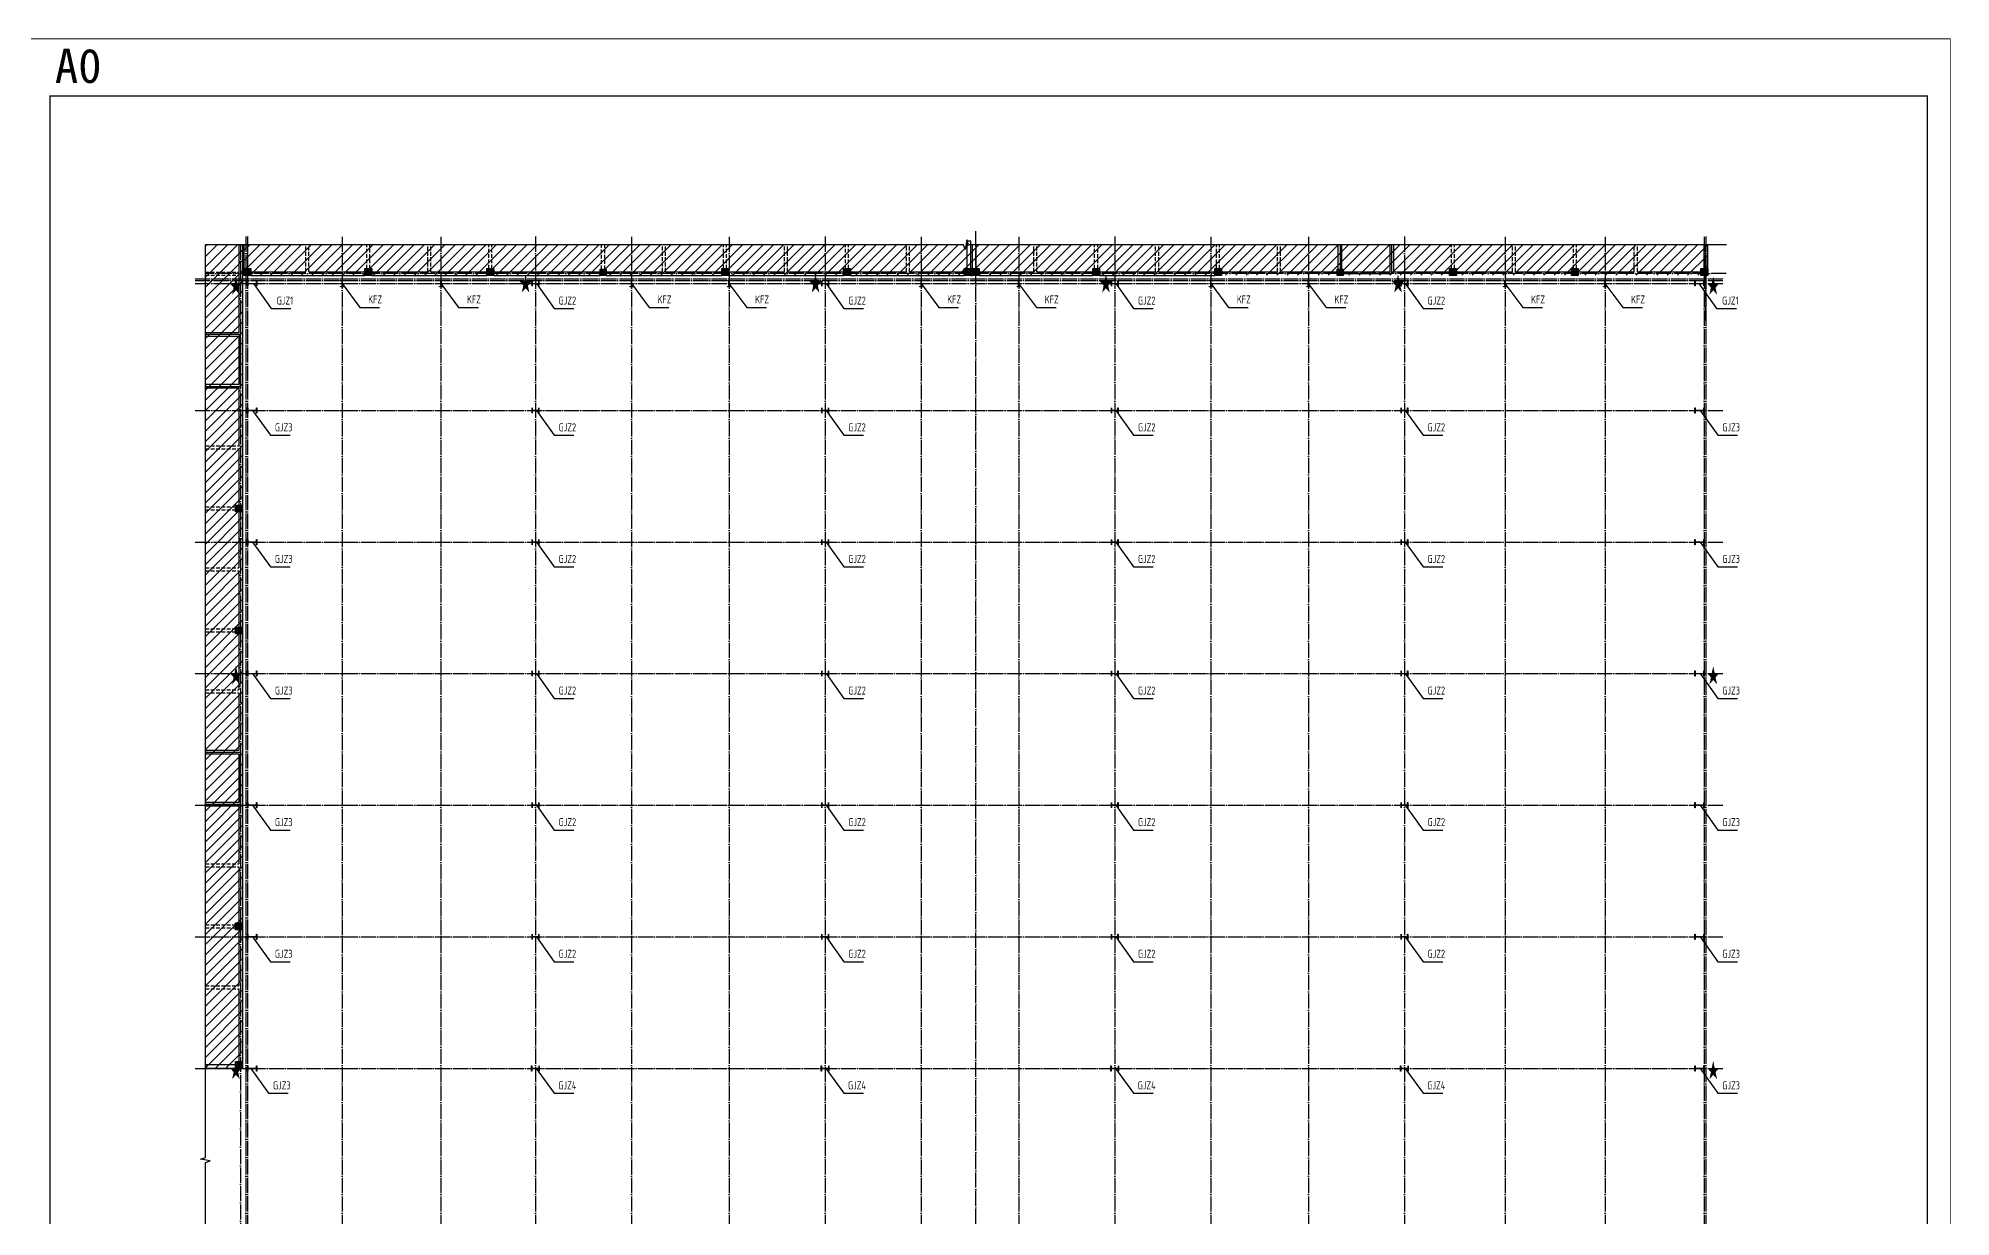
# Model space of a CAD drawing. Extents: x 447413 to 2975780, y -1432727 to 1301644.
# Drawn here: x 2617927 to 2743378, y 153056 to 230330 of the extents above; entities that cross this region are included whole.
import ezdxf
from ezdxf.enums import TextEntityAlignment as Align

# ---------------------------------------------------------------- set-up
doc = ezdxf.new("R2010")
doc.units = 0
doc.header["$LTSCALE"] = 1000
doc.header["$MEASUREMENT"] = 0
doc.linetypes.add('DASH', pattern=[0.35, 0.25, -0.1])
doc.linetypes.add('DOTE', pattern=[2.42, 2, -0.2, 0.02, -0.2])
for name, color, linetype in [('3T_WOOD', 21, 'Continuous'), ('COLUMN', 9, 'Continuous'), ('DIM_SYMB', 3, 'Continuous'), ('DOTE', 1, 'Continuous'), ('PUB_HATCH', 8, 'Continuous'), ('X公厕', 21, 'Continuous'), ('图框', 253, 'Continuous'), ('文字', 3, 'Continuous'), ('柱子', 3, 'Continuous'), ('沉降点', 1, 'Continuous')]:
    doc.layers.add(name, color=color, linetype=linetype)
doc.layers.add('WALL', color=140, linetype='Continuous', lineweight=25)
doc.styles.add('标注', font='tssdeng.shx', dxfattribs={"width": 0.8, "bigfont": 'tssdchn.shx'})
doc.styles.add('样式 1', font='Tssdeng.shx', dxfattribs={"width": 0.7, "bigfont": 'hztxt.shx'})
doc.styles.add('黑体', font='simhei.ttf')

# ---------------------------------------------------------------- blocks, each defined once
blk = doc.blocks.new('A$C6B0021A6')
at = {"layer": '图框', "color": 2, "const_width": 40, "elevation": -84000}
blk.add_lwpolyline([(20, 84120), (118920, 84120), (118920, 20), (20, 20)], close=True, dxfattribs=at)
at = {"layer": '图框', "color": 153, "const_width": 58, "elevation": -84000}
blk.add_lwpolyline([(111420, 1020), (2520, 1020), (2520, 83120), (111420, 83120)], close=True, dxfattribs=at)
at = {"layer": '图框', "color": 2, "style": '黑体'}
blk.add_text('A0', height=1500, rotation=90, dxfattribs=at).set_placement((1953, 1232))
blk = doc.blocks.new('_FZH')
blk.add_lwpolyline([(-0.5, -0.5), (0.5, -0.5), (0.5, 0.5), (-0.5, 0.5)], close=True)
at = {"layer": 'PUB_HATCH'}
blk.add_solid([(-0.5, -0.5), (0.5, -0.5), (-0.5, 0.5), (0.5, 0.5)], dxfattribs=at)

msp = doc.modelspace()

# ---------------------------------------------------------------- hatches: boundary and pattern name
at = {"layer": 'PUB_HATCH'}
h = msp.add_hatch(dxfattribs=at)
h.set_pattern_fill('ANSI31', color=256, scale=300, style=0)
h.set_pattern_definition([(45, (2698983.55, 165553.3), (-336.7596, 336.7596), [])])
h.paths.add_polyline_path([(2631322.4, 216787.8), (2628892.5, 216787.8), (2628892.5, 162780), (2631322.4, 162780)])
h = msp.add_hatch(dxfattribs=at)
h.set_pattern_fill('ANSI31', color=256, scale=300, style=0)
h.set_pattern_definition([(45, (2395352.1, 165553.3), (-336.7596, 336.7596), [])])
h.paths.add_polyline_path([(2631422.4, 216758), (2727442.1, 216758), (2727442.1, 214789.6), (2631422.4, 214789.6)])

# ---------------------------------------------------------------- linework, layer by layer
at = {"layer": '3T_WOOD', "linetype": 'DASH'}
for p, q in [((2635482.1, 215019.6, 252000), (2635482.1, 216787.8, 252000)), ((2635682.1, 216787.8, 252000), (2635482.1, 216787.8, 252000)), ((2635682.1, 215019.6, 252000), (2635682.1, 216787.8, 252000)), ((2639482.1, 215229.6, 252000), (2639482.1, 216787.8, 252000)), ((2639682.1, 216787.8, 252000), (2639482.1, 216787.8, 252000)), ((2639682.1, 215229.6, 252000), (2639682.1, 216787.8, 252000)), ((2643482.1, 215019.6, 252000), (2643482.1, 216787.8, 252000)), ((2643682.1, 216787.8, 252000), (2643482.1, 216787.8, 252000)), ((2643682.1, 215019.6, 252000), (2643682.1, 216787.8, 252000)), ((2647482.1, 215229.6, 252000), (2647482.1, 216787.8, 252000)), ((2647682.1, 216787.8, 252000), (2647482.1, 216787.8, 252000)), ((2647682.1, 215229.6, 252000), (2647682.1, 216787.8, 252000)), ((2654882.1, 215179.6, 252000), (2654882.1, 216787.8, 252000)), ((2655082.1, 216787.8, 252000), (2654882.1, 216787.8, 252000)), ((2655082.1, 215179.6, 252000), (2655082.1, 216787.8, 252000)), ((2658882.1, 215019.6, 252000), (2658882.1, 216787.8, 252000)), ((2659082.1, 216787.8, 252000), (2658882.1, 216787.8, 252000)), ((2659082.1, 215019.6, 252000), (2659082.1, 216787.8, 252000)), ((2662882.1, 215229.6, 252000), (2662882.1, 216787.8, 252000)), ((2663082.1, 216787.8, 252000), (2662882.1, 216787.8, 252000)), ((2663082.1, 215229.6, 252000), (2663082.1, 216787.8, 252000)), ((2666882.1, 215019.6, 252000), (2666882.1, 216787.8, 252000)), ((2667082.1, 216787.8, 252000), (2666882.1, 216787.8, 252000)), ((2667082.1, 215019.6, 252000), (2667082.1, 216787.8, 252000)), ((2670882.1, 215229.6, 252000), (2670882.1, 216787.8, 252000)), ((2671082.1, 216787.8, 252000), (2670882.1, 216787.8, 252000)), ((2671082.1, 215229.6, 252000), (2671082.1, 216787.8, 252000)), ((2674882.1, 215019.6, 252000), (2674882.1, 216787.8, 252000)), ((2675082.1, 216787.8, 252000), (2674882.1, 216787.8, 252000)), ((2675082.1, 215019.6, 252000), (2675082.1, 216787.8, 252000)), ((2683222.1, 215019.6, 252000), (2683222.1, 216787.8, 252000)), ((2683422.1, 216787.8, 252000), (2683222.1, 216787.8, 252000)), ((2683422.1, 215019.6, 252000), (2683422.1, 216787.8, 252000)), ((2687222.1, 215229.6, 252000), (2687222.1, 216787.8, 252000)), ((2687422.1, 216787.8, 252000), (2687222.1, 216787.8, 252000)), ((2687422.1, 215229.6, 252000), (2687422.1, 216787.8, 252000)), ((2691222.1, 215019.6, 252000), (2691222.1, 216787.8, 252000)), ((2691422.1, 216787.8, 252000), (2691222.1, 216787.8, 252000)), ((2691422.1, 215019.6, 252000), (2691422.1, 216787.8, 252000)), ((2695222.1, 215229.6, 252000), (2695222.1, 216787.8, 252000)), ((2695422.1, 216787.8, 252000), (2695222.1, 216787.8, 252000)), ((2695422.1, 215229.6, 252000), (2695422.1, 216787.8, 252000)), ((2699222.1, 215019.6, 252000), (2699222.1, 216787.8, 252000)), ((2699422.1, 216787.8, 252000), (2699222.1, 216787.8, 252000)), ((2699422.1, 215019.6, 252000), (2699422.1, 216787.8, 252000)), ((2710622.1, 215229.6, 252000), (2710622.1, 216787.8, 252000)), ((2710822.1, 216787.8, 252000), (2710622.1, 216787.8, 252000)), ((2710822.1, 215229.6, 252000), (2710822.1, 216787.8, 252000)), ((2714622.1, 215019.6, 252000), (2714622.1, 216787.8, 252000)), ((2714822.1, 216787.8, 252000), (2714622.1, 216787.8, 252000)), ((2714822.1, 215019.6, 252000), (2714822.1, 216787.8, 252000)), ((2718622.1, 215229.6, 252000), (2718622.1, 216787.8, 252000)), ((2718822.1, 216787.8, 252000), (2718622.1, 216787.8, 252000)), ((2718822.1, 215229.6, 252000), (2718822.1, 216787.8, 252000)), ((2722622.1, 215019.6, 252000), (2722622.1, 216787.8, 252000)), ((2722822.1, 216787.8, 252000), (2722622.1, 216787.8, 252000)), ((2722822.1, 215019.6, 252000), (2722822.1, 216787.8, 252000)), ((2628892.5, 214999.5, 252000), (2631082.4, 214999.6, 252000)), ((2628892.5, 214799.5, 252000), (2628892.5, 214999.5, 252000)), ((2628892.5, 214799.5, 252000), (2631082.4, 214799.6, 252000)), ((2628892.5, 203599.5, 252000), (2631082.4, 203599.6, 252000)), ((2628892.5, 203399.5, 252000), (2628892.5, 203599.5, 252000)), ((2628892.5, 203399.5, 252000), (2631082.4, 203399.6, 252000)), ((2628892.5, 199599.5, 252000), (2630872.4, 199599.5, 252000)), ((2628892.5, 199399.5, 252000), (2628892.5, 199599.5, 252000)), ((2628892.5, 199399.5, 252000), (2630872.4, 199399.5, 252000)), ((2628892.5, 195599.5, 252000), (2631082.4, 195599.6, 252000)), ((2628892.5, 195399.5, 252000), (2628892.5, 195599.5, 252000)), ((2628892.5, 195399.5, 252000), (2631082.4, 195399.6, 252000)), ((2628892.5, 191599.5, 252000), (2630872.4, 191599.5, 252000)), ((2628892.5, 191399.5, 252000), (2628892.5, 191599.5, 252000)), ((2628892.5, 191399.5, 252000), (2630872.4, 191399.5, 252000)), ((2628892.5, 187599.5, 252000), (2631082.4, 187599.6, 252000)), ((2628892.5, 187399.5, 252000), (2628892.5, 187599.5, 252000)), ((2628892.5, 187399.5, 252000), (2631082.4, 187399.6, 252000)), ((2628892.5, 176199.5, 252000), (2631082.4, 176199.6, 252000)), ((2628892.5, 175999.5, 252000), (2628892.5, 176199.5, 252000)), ((2628892.5, 175999.5, 252000), (2631082.4, 175999.6, 252000)), ((2628892.5, 172199.5, 252000), (2630872.4, 172199.5, 252000)), ((2628892.5, 171999.5, 252000), (2628892.5, 172199.5, 252000)), ((2628892.5, 171999.5, 252000), (2630872.4, 171999.5, 252000)), ((2628892.5, 168199.5, 252000), (2631082.4, 168199.6, 252000)), ((2628892.5, 167999.5, 252000), (2628892.5, 168199.5, 252000)), ((2628892.5, 167999.5, 252000), (2631082.4, 167999.6, 252000))]:
    msp.add_line(p, q, dxfattribs=at)
at = {"layer": 'DIM_SYMB', "elevation": 252000}
for points in [[(2728668.3, 216787.8), (2678949.1, 216787.8), (2678834.5, 217102.8), (2678723.4, 216472.8), (2678611.6, 216787.8), (2628892.5, 216787.8)], [(2628892.5, 96775.5), (2628892.5, 156612.9), (2629207.5, 156727.5), (2628577.5, 156838.6), (2628892.5, 156950.4), (2628892.5, 216787.8)]]:
    msp.add_lwpolyline(points, dxfattribs=at)
at = {"layer": 'DOTE', "color": 8, "linetype": 'DOTE', "ltscale": 0.5}
for p, q in [((2631542.4, 217321.2, 252000), (2631542.4, 96333.9, 252000)), ((2650542.4, 217321.2, 252000), (2650542.4, 96333.9, 252000)), ((2669542.4, 217321.2, 252000), (2669542.4, 96333.9, 252000)), ((2688542.4, 217321.2, 252000), (2688542.4, 96333.9, 252000)), ((2707542.4, 217321.2, 252000), (2707542.4, 96333.9, 252000)), ((2727322.1, 217321.2, 252000), (2727322.1, 96333.9, 252000)), ((2727322.1, 214909.5, 252000), (2727322.1, 216758, 252000)), ((2628213.2, 214559.6, 252000), (2728631.9, 214559.6, 252000)), ((2628213.2, 214239.6, 252000), (2728631.9, 214239.6, 252000)), ((2628213.2, 205929.6, 252000), (2728631.9, 205929.6, 252000)), ((2628213.2, 197299.6, 252000), (2728631.9, 197299.6, 252000)), ((2628213.2, 188669.6, 252000), (2728631.9, 188669.6, 252000)), ((2628213.2, 180039.6, 252000), (2728631.9, 180039.6, 252000)), ((2628213.2, 171409.6, 252000), (2728631.9, 171409.6, 252000))]:
    msp.add_line(p, q, dxfattribs=at)
at = {"layer": 'DOTE', "linetype": 'DOTE', "ltscale": 0.5}
for p, q in [((2631662.4, 217321.2, 252000), (2631662.4, 96333.9, 252000)), ((2679422.3, 95672.9, 252000), (2679422.3, 217711.6, 252000)), ((2628213.2, 214439.6, 252000), (2728631.9, 214439.6, 252000)), ((2628213.2, 162780, 252000), (2728631.9, 162780, 252000))]:
    msp.add_line(p, q, dxfattribs=at)
at = {"layer": 'DOTE', "color": 8, "linetype": 'DOTE', "ltscale": 0.5, "elevation": 252000}
for points in [[(2637862.1, 217313.7), (2637862.1, 96327.8)], [(2644342.1, 217313.7), (2644342.1, 96327.8)], [(2656842.1, 217313.7), (2656842.1, 96327.8)], [(2663242.1, 217313.7), (2663242.1, 96327.8)], [(2675842.1, 217313.7), (2675842.1, 96327.8)], [(2682242.1, 217313.7), (2682242.1, 96327.8)], [(2694842.1, 217313.7), (2694842.1, 96327.8)], [(2701242.1, 217313.7), (2701242.1, 96327.8)], [(2714142.1, 217313.7), (2714142.1, 96327.8)], [(2720702.1, 217313.7), (2720702.1, 96327.8)], [(2631202.4, 216787.8), (2631202.4, 96775.5)], [(2727322.1, 211818.2), (2727322.1, 216787.8)], [(2728653.7, 214899.5), (2628892.5, 214899.5)]]:
    msp.add_lwpolyline(points, dxfattribs=at)
at = {"layer": 'DOTE', "linetype": 'DOTE', "ltscale": 0.5, "elevation": 252000}
msp.add_lwpolyline([(2727202.1, 217313.7), (2727202.1, 96327.8)], dxfattribs=at)
at = {"layer": 'WALL'}
for p, q in [((2631082.4, 216787.8, 252000), (2631082.4, 214999.6, 252000)), ((2631082.4, 216787.8, 252000), (2631322.4, 216787.8, 252000)), ((2631322.4, 216787.8, 252000), (2631322.4, 214899.6, 252000)), ((2631422.4, 216787.8, 252000), (2631422.4, 215229.6, 252000)), ((2631422.4, 216787.8, 252000), (2631662.4, 216787.8, 252000)), ((2631662.4, 216787.8, 252000), (2631662.4, 215229.6, 252000)), ((2678862.1, 215229.6, 252000), (2678862.1, 217026.9, 252000)), ((2679102.1, 217026.9, 252000), (2678862.1, 217026.9, 252000)), ((2679102.1, 215229.6, 252000), (2679102.1, 217026.9, 252000)), ((2679202.1, 215229.6, 252000), (2679202.1, 216787.8, 252000)), ((2679442.1, 216787.8, 252000), (2679202.1, 216787.8, 252000)), ((2679442.1, 215229.6, 252000), (2679442.1, 216787.8, 252000)), ((2703202.1, 215179.6, 252000), (2703202.1, 216787.8, 252000)), ((2703442.1, 216787.8, 252000), (2703202.1, 216787.8, 252000)), ((2703442.1, 215179.6, 252000), (2703442.1, 216787.8, 252000)), ((2706602.1, 215019.6, 252000), (2706602.1, 216787.8, 252000)), ((2706842.1, 216787.8, 252000), (2706602.1, 216787.8, 252000)), ((2706842.1, 215019.6, 252000), (2706842.1, 216787.8, 252000)), ((2727202.1, 215229.6, 252000), (2727202.1, 216787.8, 252000)), ((2727442.1, 216787.8, 252000), (2727202.1, 216787.8, 252000)), ((2727442.1, 215229.6, 252000), (2727442.1, 216787.8, 252000)), ((2631082.4, 214799.6, 252000), (2631082.4, 211019.5, 252000)), ((2631322.4, 214899.6, 252000), (2631322.4, 210899.5, 252000)), ((2631872.4, 215019.6, 252000), (2635482.1, 215019.6, 252000)), ((2631872.4, 214779.6, 252000), (2635582.1, 214779.6, 252000)), ((2635582.1, 214779.6, 252000), (2639357.1, 214779.6, 252000)), ((2635682.1, 215019.6, 252000), (2639357.1, 215019.6, 252000)), ((2639807.1, 215019.6, 252000), (2643482.1, 215019.6, 252000)), ((2639807.1, 214779.6, 252000), (2643582.1, 214779.6, 252000)), ((2643582.1, 214779.6, 252000), (2647357.1, 214779.6, 252000)), ((2643682.1, 215019.6, 252000), (2647357.1, 215019.6, 252000)), ((2647807.1, 215019.6, 252000), (2654782.2, 215019.6, 252000)), ((2647807.1, 214779.6, 252000), (2654782.2, 214779.6, 252000)), ((2655182.2, 215019.6, 252000), (2658882.1, 215019.6, 252000)), ((2655182.2, 214779.6, 252000), (2658982.1, 214779.6, 252000)), ((2658982.1, 214779.6, 252000), (2662757.1, 214779.6, 252000)), ((2659082.1, 215019.6, 252000), (2662757.1, 215019.6, 252000)), ((2663207.1, 215019.6, 252000), (2666882.1, 215019.6, 252000)), ((2663207.1, 214779.6, 252000), (2666982.1, 214779.6, 252000)), ((2666982.1, 214779.6, 252000), (2670757.1, 214779.6, 252000)), ((2667082.1, 215019.6, 252000), (2670757.1, 215019.6, 252000)), ((2671207.1, 215019.6, 252000), (2674882.1, 215019.6, 252000)), ((2671207.1, 214779.6, 252000), (2674982.1, 214779.6, 252000)), ((2674982.1, 214779.6, 252000), (2678652.1, 214779.6, 252000)), ((2675082.1, 215019.6, 252000), (2678652.1, 215019.6, 252000)), ((2679102.1, 215019.6, 252000), (2679202.1, 215019.6, 252000)), ((2679102.1, 214779.6, 252000), (2679202.1, 214779.6, 252000)), ((2679652.1, 215019.6, 252000), (2683222.1, 215019.6, 252000)), ((2679652.1, 214779.6, 252000), (2683322.1, 214779.6, 252000)), ((2683322.1, 214779.6, 252000), (2687097.1, 214779.6, 252000)), ((2683422.1, 215019.6, 252000), (2687097.1, 215019.6, 252000)), ((2687547.1, 215019.6, 252000), (2691222.1, 215019.6, 252000)), ((2687547.1, 214779.6, 252000), (2691322.1, 214779.6, 252000)), ((2691322.1, 214779.6, 252000), (2695097.1, 214779.6, 252000)), ((2691422.1, 215019.6, 252000), (2695097.1, 215019.6, 252000)), ((2695547.1, 215019.6, 252000), (2699222.1, 215019.6, 252000)), ((2699422.1, 215019.6, 252000), (2703122.2, 215019.6, 252000)), ((2703522.2, 215019.6, 252000), (2706602.1, 215019.6, 252000)), ((2706842.1, 215019.6, 252000), (2710497.1, 215019.6, 252000)), ((2710947.1, 215019.6, 252000), (2714622.1, 215019.6, 252000)), ((2714822.1, 215019.6, 252000), (2718497.1, 215019.6, 252000)), ((2718947.1, 215019.6, 252000), (2722622.1, 215019.6, 252000)), ((2722822.1, 215019.6, 252000), (2726992.1, 215019.6, 252000)), ((2631082.4, 211019.5, 252000), (2628892.5, 211019.5, 252000)), ((2628892.5, 211019.5, 252000), (2628892.5, 210779.5, 252000)), ((2631082.4, 210779.5, 252000), (2628892.5, 210779.5, 252000)), ((2631082.4, 210779.5, 252000), (2631082.4, 207619.5, 252000)), ((2631322.4, 210899.5, 252000), (2631322.4, 207499.5, 252000)), ((2631082.4, 207619.5, 252000), (2628892.5, 207619.5, 252000)), ((2628892.5, 207619.5, 252000), (2628892.5, 207379.5, 252000)), ((2631082.4, 207379.5, 252000), (2628892.5, 207379.5, 252000)), ((2631082.4, 207379.5, 252000), (2631082.4, 203599.6, 252000)), ((2631322.4, 207499.5, 252000), (2631322.4, 203499.6, 252000)), ((2631082.4, 203399.6, 252000), (2631082.4, 199724.5, 252000)), ((2631322.4, 203499.6, 252000), (2631322.4, 199724.5, 252000)), ((2631082.4, 199274.5, 252000), (2631082.4, 195599.6, 252000)), ((2631322.4, 199274.5, 252000), (2631322.4, 195499.6, 252000)), ((2631082.4, 195399.6, 252000), (2631082.4, 191724.5, 252000)), ((2631322.4, 195499.6, 252000), (2631322.4, 191724.5, 252000)), ((2631082.4, 191274.5, 252000), (2631082.4, 187599.6, 252000)), ((2631322.4, 191274.5, 252000), (2631322.4, 187499.6, 252000)), ((2631082.4, 187399.6, 252000), (2631082.4, 183619.5, 252000)), ((2631322.4, 187499.6, 252000), (2631322.4, 183499.5, 252000)), ((2631082.4, 183619.5, 252000), (2628892.5, 183619.5, 252000)), ((2628892.5, 183619.5, 252000), (2628892.5, 183379.5, 252000)), ((2631082.4, 183379.5, 252000), (2628892.5, 183379.5, 252000)), ((2631082.4, 183379.5, 252000), (2631082.4, 180219.5, 252000)), ((2631322.4, 183499.5, 252000), (2631322.4, 180099.5, 252000)), ((2631082.4, 180219.5, 252000), (2628892.5, 180219.5, 252000)), ((2628892.5, 180219.5, 252000), (2628892.5, 179979.5, 252000)), ((2631082.4, 179979.5, 252000), (2628892.5, 179979.5, 252000)), ((2631082.4, 179979.5, 252000), (2631082.4, 176199.6, 252000)), ((2631322.4, 180099.5, 252000), (2631322.4, 176099.6, 252000)), ((2631082.4, 175999.6, 252000), (2631082.4, 172324.5, 252000)), ((2631322.4, 176099.6, 252000), (2631322.4, 172324.5, 252000)), ((2631082.4, 171874.5, 252000), (2631082.4, 168199.6, 252000)), ((2631322.4, 171874.5, 252000), (2631322.4, 168099.6, 252000)), ((2631082.4, 167999.6, 252000), (2631082.4, 163230, 252000)), ((2631322.4, 168099.6, 252000), (2631322.4, 163230, 252000)), ((2630872.4, 163020, 252000), (2628892.5, 163020, 252000)), ((2628892.5, 163020, 252000), (2628892.5, 162780, 252000)), ((2630872.4, 162780, 252000), (2628892.5, 162780, 252000))]:
    msp.add_line(p, q, dxfattribs=at)
at = {"layer": 'X公厕', "ltscale": 5, "elevation": 252000}
for points in [[(2703322.1, 216787.8), (2703322.1, 214899.6), (2706722.1, 214899.6), (2706722.1, 216787.8)], [(2628892.5, 207499.5), (2631202.4, 207499.5), (2631202.4, 210899.5), (2628892.5, 210899.5)], [(2628892.5, 180099.5), (2631202.4, 180099.5), (2631202.4, 183499.5), (2628892.5, 183499.5)]]:
    msp.add_lwpolyline(points, dxfattribs=at)
at = {"layer": '文字'}
for points, elevation in [([(2632039.1, 214239.6), (2633205.3, 212609.9), (2634504.3, 212609.9)], 252000), ([(2637855.6, 214239.6), (2639021.8, 212681.8), (2640320.9, 212681.8)], 252000), ([(2644335.6, 214239.6), (2645501.8, 212681.8), (2646800.9, 212681.8)], 252000), ([(2650600.5, 214239.6), (2651766.7, 212609.9), (2653065.8, 212609.9)], 252000), ([(2656835.6, 214239.6), (2658001.8, 212681.8), (2659300.9, 212681.8)], 252000), ([(2663235.6, 214239.6), (2664401.8, 212681.8), (2665700.9, 212681.8)], 252000), ([(2669600.5, 214239.6), (2670766.7, 212609.9), (2672065.8, 212609.9)], 252000), ([(2675835.6, 214239.6), (2677001.8, 212681.8), (2678300.9, 212681.8)], 252000), ([(2682235.6, 214239.6), (2683401.8, 212681.8), (2684700.9, 212681.8)], 252000), ([(2688600.5, 214239.6), (2689766.7, 212609.9), (2691065.8, 212609.9)], 252000), ([(2694835.6, 214239.6), (2696001.8, 212681.8), (2697300.9, 212681.8)], 252000), ([(2701235.6, 214239.6), (2702401.8, 212681.8), (2703700.9, 212681.8)], 252000), ([(2707600.5, 214239.6), (2708766.7, 212609.9), (2710065.8, 212609.9)], 252000), ([(2714135.6, 214239.6), (2715301.8, 212681.8), (2716600.9, 212681.8)], 252000), ([(2720695.6, 214239.6), (2721861.8, 212681.8), (2723160.9, 212681.8)], 252000), ([(2726850.1, 214239.6), (2728016.2, 212609.9), (2729315.3, 212609.9)], 252000), ([(2631989.2, 205929.6), (2633155.3, 204299.9), (2634454.4, 204299.9)], 252000), ([(2650600.5, 205929.6), (2651766.7, 204299.9), (2653065.8, 204299.9)], 252000), ([(2669600.5, 205929.6), (2670766.7, 204299.9), (2672065.8, 204299.9)], 252000), ([(2688600.5, 205929.6), (2689766.7, 204299.9), (2691065.8, 204299.9)], 252000), ([(2707600.5, 205929.6), (2708766.7, 204299.9), (2710065.8, 204299.9)], 252000), ([(2726933.9, 205929.6), (2728100, 204299.9), (2729399.1, 204299.9)], 252000), ([(2631989.2, 197299.6), (2633155.3, 195669.9), (2634454.4, 195669.9)], 252000), ([(2650600.5, 197299.6), (2651766.7, 195669.9), (2653065.8, 195669.9)], 252000), ([(2669600.5, 197299.6), (2670766.7, 195669.9), (2672065.8, 195669.9)], 252000), ([(2688600.5, 197299.6), (2689766.7, 195669.9), (2691065.8, 195669.9)], 252000), ([(2707600.5, 197299.6), (2708766.7, 195669.9), (2710065.8, 195669.9)], 252000), ([(2726933.9, 197299.6), (2728100, 195669.9), (2729399.1, 195669.9)], 252000), ([(2631989.2, 188669.6), (2633155.3, 187039.9), (2634454.4, 187039.9)], 252000), ([(2650600.5, 188669.6), (2651766.7, 187039.9), (2653065.8, 187039.9)], 252000), ([(2669600.5, 188669.6), (2670766.7, 187039.9), (2672065.8, 187039.9)], 252000), ([(2688600.5, 188669.6), (2689766.7, 187039.9), (2691065.8, 187039.9)], 252000), ([(2707600.5, 188669.6), (2708766.7, 187039.9), (2710065.8, 187039.9)], 252000), ([(2726933.9, 188669.6), (2728100, 187039.9), (2729399.1, 187039.9)], 252000), ([(2631989.2, 180039.6), (2633155.3, 178409.9), (2634454.4, 178409.9)], 252000), ([(2650600.5, 180039.6), (2651766.7, 178409.9), (2653065.8, 178409.9)], 252000), ([(2669600.5, 180039.6), (2670766.7, 178409.9), (2672065.8, 178409.9)], 252000), ([(2688600.5, 180039.6), (2689766.7, 178409.9), (2691065.8, 178409.9)], 252000), ([(2707600.5, 180039.6), (2708766.7, 178409.9), (2710065.8, 178409.9)], 252000), ([(2726933.9, 180039.6), (2728100, 178409.9), (2729399.1, 178409.9)], 252000), ([(2631989.2, 171409.6), (2633155.3, 169779.9), (2634454.4, 169779.9)], 252000), ([(2650600.5, 171409.6), (2651766.7, 169779.9), (2653065.8, 169779.9)], 252000), ([(2669600.5, 171409.6), (2670766.7, 169779.9), (2672065.8, 169779.9)], 252000), ([(2688600.5, 171409.6), (2689766.7, 169779.9), (2691065.8, 169779.9)], 252000), ([(2707600.5, 171409.6), (2708766.7, 169779.9), (2710065.8, 169779.9)], 252000), ([(2726933.9, 171409.6), (2728100, 169779.9), (2729399.1, 169779.9)], 252000), ([(2631864.5, 162780), (2633030.7, 161150.4), (2634329.8, 161150.4)], 378000), ([(2650596.9, 162780), (2651763, 161150.4), (2653062.1, 161150.4)], 252000), ([(2669596.9, 162780), (2670763, 161150.4), (2672062.1, 161150.4)], 252000), ([(2688596.9, 162780), (2689763, 161150.4), (2691062.1, 161150.4)], 252000), ([(2707596.9, 162780), (2708763, 161150.4), (2710062.1, 161150.4)], 252000), ([(2726933.9, 162780), (2728100, 161150.4), (2729399.1, 161150.4)], 252000)]:
    msp.add_lwpolyline(points, dxfattribs=dict(at, elevation=elevation))
at = {"layer": '柱子', "color": 6, "ltscale": 100, "elevation": 252000}
for points in [[(2631676.4, 214243.6), (2632248.4, 214243.6), (2632248.4, 214389.6), (2632262.4, 214389.6), (2632262.4, 214089.6), (2632248.4, 214089.6), (2632248.4, 214235.6), (2631676.4, 214235.6), (2631676.4, 214089.6), (2631662.4, 214089.6), (2631662.4, 214389.6), (2631676.4, 214389.6)], [(2650331.4, 214243.6), (2650753.4, 214243.6), (2650753.4, 214414.6), (2650767.4, 214414.6), (2650767.4, 214064.6), (2650753.4, 214064.6), (2650753.4, 214235.6), (2650331.4, 214235.6), (2650331.4, 214064.6), (2650317.4, 214064.6), (2650317.4, 214414.6), (2650331.4, 214414.6)], [(2669331.4, 214243.6), (2669753.4, 214243.6), (2669753.4, 214414.6), (2669767.4, 214414.6), (2669767.4, 214064.6), (2669753.4, 214064.6), (2669753.4, 214235.6), (2669331.4, 214235.6), (2669331.4, 214064.6), (2669317.4, 214064.6), (2669317.4, 214414.6), (2669331.4, 214414.6)], [(2688331.4, 214243.6), (2688753.4, 214243.6), (2688753.4, 214414.6), (2688767.4, 214414.6), (2688767.4, 214064.6), (2688753.4, 214064.6), (2688753.4, 214235.6), (2688331.4, 214235.6), (2688331.4, 214064.6), (2688317.4, 214064.6), (2688317.4, 214414.6), (2688331.4, 214414.6)], [(2707331.4, 214243.6), (2707753.4, 214243.6), (2707753.4, 214414.6), (2707767.4, 214414.6), (2707767.4, 214064.6), (2707753.4, 214064.6), (2707753.4, 214235.6), (2707331.4, 214235.6), (2707331.4, 214064.6), (2707317.4, 214064.6), (2707317.4, 214414.6), (2707331.4, 214414.6)], [(2726616.1, 214243.6), (2727188.1, 214243.6), (2727188.1, 214389.6), (2727202.1, 214389.6), (2727202.1, 214089.6), (2727188.1, 214089.6), (2727188.1, 214235.6), (2726616.1, 214235.6), (2726616.1, 214089.6), (2726602.1, 214089.6), (2726602.1, 214389.6), (2726616.1, 214389.6)], [(2631676.4, 205933.6), (2632248.4, 205933.6), (2632248.4, 206104.6), (2632262.4, 206104.6), (2632262.4, 205754.6), (2632248.4, 205754.6), (2632248.4, 205925.6), (2631676.4, 205925.6), (2631676.4, 205754.6), (2631662.4, 205754.6), (2631662.4, 206104.6), (2631676.4, 206104.6)], [(2650331.4, 205933.6), (2650753.4, 205933.6), (2650753.4, 206104.6), (2650767.4, 206104.6), (2650767.4, 205754.6), (2650753.4, 205754.6), (2650753.4, 205925.6), (2650331.4, 205925.6), (2650331.4, 205754.6), (2650317.4, 205754.6), (2650317.4, 206104.6), (2650331.4, 206104.6)], [(2669331.4, 205933.6), (2669753.4, 205933.6), (2669753.4, 206104.6), (2669767.4, 206104.6), (2669767.4, 205754.6), (2669753.4, 205754.6), (2669753.4, 205925.6), (2669331.4, 205925.6), (2669331.4, 205754.6), (2669317.4, 205754.6), (2669317.4, 206104.6), (2669331.4, 206104.6)], [(2688331.4, 205933.6), (2688753.4, 205933.6), (2688753.4, 206104.6), (2688767.4, 206104.6), (2688767.4, 205754.6), (2688753.4, 205754.6), (2688753.4, 205925.6), (2688331.4, 205925.6), (2688331.4, 205754.6), (2688317.4, 205754.6), (2688317.4, 206104.6), (2688331.4, 206104.6)], [(2707331.4, 205933.6), (2707753.4, 205933.6), (2707753.4, 206104.6), (2707767.4, 206104.6), (2707767.4, 205754.6), (2707753.4, 205754.6), (2707753.4, 205925.6), (2707331.4, 205925.6), (2707331.4, 205754.6), (2707317.4, 205754.6), (2707317.4, 206104.6), (2707331.4, 206104.6)], [(2726616.1, 205933.6), (2727188.1, 205933.6), (2727188.1, 206104.6), (2727202.1, 206104.6), (2727202.1, 205754.6), (2727188.1, 205754.6), (2727188.1, 205925.6), (2726616.1, 205925.6), (2726616.1, 205754.6), (2726602.1, 205754.6), (2726602.1, 206104.6), (2726616.1, 206104.6)], [(2631676.4, 197303.6), (2632248.4, 197303.6), (2632248.4, 197474.6), (2632262.4, 197474.6), (2632262.4, 197124.6), (2632248.4, 197124.6), (2632248.4, 197295.6), (2631676.4, 197295.6), (2631676.4, 197124.6), (2631662.4, 197124.6), (2631662.4, 197474.6), (2631676.4, 197474.6)], [(2650331.4, 197303.6), (2650753.4, 197303.6), (2650753.4, 197474.6), (2650767.4, 197474.6), (2650767.4, 197124.6), (2650753.4, 197124.6), (2650753.4, 197295.6), (2650331.4, 197295.6), (2650331.4, 197124.6), (2650317.4, 197124.6), (2650317.4, 197474.6), (2650331.4, 197474.6)], [(2669331.4, 197303.6), (2669753.4, 197303.6), (2669753.4, 197474.6), (2669767.4, 197474.6), (2669767.4, 197124.6), (2669753.4, 197124.6), (2669753.4, 197295.6), (2669331.4, 197295.6), (2669331.4, 197124.6), (2669317.4, 197124.6), (2669317.4, 197474.6), (2669331.4, 197474.6)], [(2688331.4, 197303.6), (2688753.4, 197303.6), (2688753.4, 197474.6), (2688767.4, 197474.6), (2688767.4, 197124.6), (2688753.4, 197124.6), (2688753.4, 197295.6), (2688331.4, 197295.6), (2688331.4, 197124.6), (2688317.4, 197124.6), (2688317.4, 197474.6), (2688331.4, 197474.6)], [(2707331.4, 197303.6), (2707753.4, 197303.6), (2707753.4, 197474.6), (2707767.4, 197474.6), (2707767.4, 197124.6), (2707753.4, 197124.6), (2707753.4, 197295.6), (2707331.4, 197295.6), (2707331.4, 197124.6), (2707317.4, 197124.6), (2707317.4, 197474.6), (2707331.4, 197474.6)], [(2726616.1, 197303.6), (2727188.1, 197303.6), (2727188.1, 197474.6), (2727202.1, 197474.6), (2727202.1, 197124.6), (2727188.1, 197124.6), (2727188.1, 197295.6), (2726616.1, 197295.6), (2726616.1, 197124.6), (2726602.1, 197124.6), (2726602.1, 197474.6), (2726616.1, 197474.6)], [(2631676.4, 188673.6), (2632248.4, 188673.6), (2632248.4, 188844.6), (2632262.4, 188844.6), (2632262.4, 188494.6), (2632248.4, 188494.6), (2632248.4, 188665.6), (2631676.4, 188665.6), (2631676.4, 188494.6), (2631662.4, 188494.6), (2631662.4, 188844.6), (2631676.4, 188844.6)], [(2650331.4, 188673.6), (2650753.4, 188673.6), (2650753.4, 188844.6), (2650767.4, 188844.6), (2650767.4, 188494.6), (2650753.4, 188494.6), (2650753.4, 188665.6), (2650331.4, 188665.6), (2650331.4, 188494.6), (2650317.4, 188494.6), (2650317.4, 188844.6), (2650331.4, 188844.6)], [(2669331.4, 188673.6), (2669753.4, 188673.6), (2669753.4, 188844.6), (2669767.4, 188844.6), (2669767.4, 188494.6), (2669753.4, 188494.6), (2669753.4, 188665.6), (2669331.4, 188665.6), (2669331.4, 188494.6), (2669317.4, 188494.6), (2669317.4, 188844.6), (2669331.4, 188844.6)], [(2688331.4, 188673.6), (2688753.4, 188673.6), (2688753.4, 188844.6), (2688767.4, 188844.6), (2688767.4, 188494.6), (2688753.4, 188494.6), (2688753.4, 188665.6), (2688331.4, 188665.6), (2688331.4, 188494.6), (2688317.4, 188494.6), (2688317.4, 188844.6), (2688331.4, 188844.6)], [(2707331.4, 188673.6), (2707753.4, 188673.6), (2707753.4, 188844.6), (2707767.4, 188844.6), (2707767.4, 188494.6), (2707753.4, 188494.6), (2707753.4, 188665.6), (2707331.4, 188665.6), (2707331.4, 188494.6), (2707317.4, 188494.6), (2707317.4, 188844.6), (2707331.4, 188844.6)], [(2726616.1, 188673.6), (2727188.1, 188673.6), (2727188.1, 188844.6), (2727202.1, 188844.6), (2727202.1, 188494.6), (2727188.1, 188494.6), (2727188.1, 188665.6), (2726616.1, 188665.6), (2726616.1, 188494.6), (2726602.1, 188494.6), (2726602.1, 188844.6), (2726616.1, 188844.6)], [(2631676.4, 180043.6), (2632248.4, 180043.6), (2632248.4, 180214.6), (2632262.4, 180214.6), (2632262.4, 179864.6), (2632248.4, 179864.6), (2632248.4, 180035.6), (2631676.4, 180035.6), (2631676.4, 179864.6), (2631662.4, 179864.6), (2631662.4, 180214.6), (2631676.4, 180214.6)], [(2650331.4, 180043.6), (2650753.4, 180043.6), (2650753.4, 180214.6), (2650767.4, 180214.6), (2650767.4, 179864.6), (2650753.4, 179864.6), (2650753.4, 180035.6), (2650331.4, 180035.6), (2650331.4, 179864.6), (2650317.4, 179864.6), (2650317.4, 180214.6), (2650331.4, 180214.6)], [(2669331.4, 180043.6), (2669753.4, 180043.6), (2669753.4, 180214.6), (2669767.4, 180214.6), (2669767.4, 179864.6), (2669753.4, 179864.6), (2669753.4, 180035.6), (2669331.4, 180035.6), (2669331.4, 179864.6), (2669317.4, 179864.6), (2669317.4, 180214.6), (2669331.4, 180214.6)], [(2688331.4, 180043.6), (2688753.4, 180043.6), (2688753.4, 180214.6), (2688767.4, 180214.6), (2688767.4, 179864.6), (2688753.4, 179864.6), (2688753.4, 180035.6), (2688331.4, 180035.6), (2688331.4, 179864.6), (2688317.4, 179864.6), (2688317.4, 180214.6), (2688331.4, 180214.6)], [(2707331.4, 180043.6), (2707753.4, 180043.6), (2707753.4, 180214.6), (2707767.4, 180214.6), (2707767.4, 179864.6), (2707753.4, 179864.6), (2707753.4, 180035.6), (2707331.4, 180035.6), (2707331.4, 179864.6), (2707317.4, 179864.6), (2707317.4, 180214.6), (2707331.4, 180214.6)], [(2726616.1, 180043.6), (2727188.1, 180043.6), (2727188.1, 180214.6), (2727202.1, 180214.6), (2727202.1, 179864.6), (2727188.1, 179864.6), (2727188.1, 180035.6), (2726616.1, 180035.6), (2726616.1, 179864.6), (2726602.1, 179864.6), (2726602.1, 180214.6), (2726616.1, 180214.6)], [(2631676.4, 171413.6), (2632248.4, 171413.6), (2632248.4, 171584.6), (2632262.4, 171584.6), (2632262.4, 171234.6), (2632248.4, 171234.6), (2632248.4, 171405.6), (2631676.4, 171405.6), (2631676.4, 171234.6), (2631662.4, 171234.6), (2631662.4, 171584.6), (2631676.4, 171584.6)], [(2650331.4, 171413.6), (2650753.4, 171413.6), (2650753.4, 171584.6), (2650767.4, 171584.6), (2650767.4, 171234.6), (2650753.4, 171234.6), (2650753.4, 171405.6), (2650331.4, 171405.6), (2650331.4, 171234.6), (2650317.4, 171234.6), (2650317.4, 171584.6), (2650331.4, 171584.6)], [(2669331.4, 171413.6), (2669753.4, 171413.6), (2669753.4, 171584.6), (2669767.4, 171584.6), (2669767.4, 171234.6), (2669753.4, 171234.6), (2669753.4, 171405.6), (2669331.4, 171405.6), (2669331.4, 171234.6), (2669317.4, 171234.6), (2669317.4, 171584.6), (2669331.4, 171584.6)], [(2688331.4, 171413.6), (2688753.4, 171413.6), (2688753.4, 171584.6), (2688767.4, 171584.6), (2688767.4, 171234.6), (2688753.4, 171234.6), (2688753.4, 171405.6), (2688331.4, 171405.6), (2688331.4, 171234.6), (2688317.4, 171234.6), (2688317.4, 171584.6), (2688331.4, 171584.6)], [(2707331.4, 171413.6), (2707753.4, 171413.6), (2707753.4, 171584.6), (2707767.4, 171584.6), (2707767.4, 171234.6), (2707753.4, 171234.6), (2707753.4, 171405.6), (2707331.4, 171405.6), (2707331.4, 171234.6), (2707317.4, 171234.6), (2707317.4, 171584.6), (2707331.4, 171584.6)], [(2726616.1, 171413.6), (2727188.1, 171413.6), (2727188.1, 171584.6), (2727202.1, 171584.6), (2727202.1, 171234.6), (2727188.1, 171234.6), (2727188.1, 171405.6), (2726616.1, 171405.6), (2726616.1, 171234.6), (2726602.1, 171234.6), (2726602.1, 171584.6), (2726616.1, 171584.6)], [(2631676.4, 162784), (2632248.4, 162784), (2632248.4, 162955), (2632262.4, 162955), (2632262.4, 162605), (2632248.4, 162605), (2632248.4, 162776), (2631676.4, 162776), (2631676.4, 162605), (2631662.4, 162605), (2631662.4, 162955), (2631676.4, 162955)], [(2650306.4, 162784), (2650778.4, 162784), (2650778.4, 162955), (2650792.4, 162955), (2650792.4, 162605), (2650778.4, 162605), (2650778.4, 162776), (2650306.4, 162776), (2650306.4, 162605), (2650292.4, 162605), (2650292.4, 162955), (2650306.4, 162955)], [(2669306.4, 162784), (2669778.4, 162784), (2669778.4, 162955), (2669792.4, 162955), (2669792.4, 162605), (2669778.4, 162605), (2669778.4, 162776), (2669306.4, 162776), (2669306.4, 162605), (2669292.4, 162605), (2669292.4, 162955), (2669306.4, 162955)], [(2688306.4, 162784), (2688778.4, 162784), (2688778.4, 162955), (2688792.4, 162955), (2688792.4, 162605), (2688778.4, 162605), (2688778.4, 162776), (2688306.4, 162776), (2688306.4, 162605), (2688292.4, 162605), (2688292.4, 162955), (2688306.4, 162955)], [(2707306.4, 162784), (2707778.4, 162784), (2707778.4, 162955), (2707792.4, 162955), (2707792.4, 162605), (2707778.4, 162605), (2707778.4, 162776), (2707306.4, 162776), (2707306.4, 162605), (2707292.4, 162605), (2707292.4, 162955), (2707306.4, 162955)], [(2726616.1, 162784), (2727188.1, 162784), (2727188.1, 162955), (2727202.1, 162955), (2727202.1, 162605), (2727188.1, 162605), (2727188.1, 162776), (2726616.1, 162776), (2726616.1, 162605), (2726602.1, 162605), (2726602.1, 162955), (2726616.1, 162955)]]:
    msp.add_lwpolyline(points, close=True, dxfattribs=at)
for points in [[(2637762.1, 214418.6), (2637762.1, 214439.6), (2637962.1, 214439.6), (2637962.1, 214418.6), (2637881.6, 214418.6, 0.41421356), (2637868.6, 214405.6), (2637868.6, 214073.6, 0.41421356), (2637881.6, 214060.6), (2637962.1, 214060.6), (2637962.1, 214039.6), (2637762.1, 214039.6), (2637762.1, 214060.6), (2637842.6, 214060.6, 0.41421356), (2637855.6, 214073.6), (2637855.6, 214405.6, 0.41421356), (2637842.6, 214418.6)], [(2644242.1, 214418.6), (2644242.1, 214439.6), (2644442.1, 214439.6), (2644442.1, 214418.6), (2644361.6, 214418.6, 0.41421356), (2644348.6, 214405.6), (2644348.6, 214073.6, 0.41421356), (2644361.6, 214060.6), (2644442.1, 214060.6), (2644442.1, 214039.6), (2644242.1, 214039.6), (2644242.1, 214060.6), (2644322.6, 214060.6, 0.41421356), (2644335.6, 214073.6), (2644335.6, 214405.6, 0.41421356), (2644322.6, 214418.6)], [(2656742.1, 214418.6), (2656742.1, 214439.6), (2656942.1, 214439.6), (2656942.1, 214418.6), (2656861.6, 214418.6, 0.41421356), (2656848.6, 214405.6), (2656848.6, 214073.6, 0.41421356), (2656861.6, 214060.6), (2656942.1, 214060.6), (2656942.1, 214039.6), (2656742.1, 214039.6), (2656742.1, 214060.6), (2656822.6, 214060.6, 0.41421356), (2656835.6, 214073.6), (2656835.6, 214405.6, 0.41421356), (2656822.6, 214418.6)], [(2663142.1, 214418.6), (2663142.1, 214439.6), (2663342.1, 214439.6), (2663342.1, 214418.6), (2663261.6, 214418.6, 0.41421356), (2663248.6, 214405.6), (2663248.6, 214073.6, 0.41421356), (2663261.6, 214060.6), (2663342.1, 214060.6), (2663342.1, 214039.6), (2663142.1, 214039.6), (2663142.1, 214060.6), (2663222.6, 214060.6, 0.41421356), (2663235.6, 214073.6), (2663235.6, 214405.6, 0.41421356), (2663222.6, 214418.6)], [(2675742.1, 214418.6), (2675742.1, 214439.6), (2675942.1, 214439.6), (2675942.1, 214418.6), (2675861.6, 214418.6, 0.41421356), (2675848.6, 214405.6), (2675848.6, 214073.6, 0.41421356), (2675861.6, 214060.6), (2675942.1, 214060.6), (2675942.1, 214039.6), (2675742.1, 214039.6), (2675742.1, 214060.6), (2675822.6, 214060.6, 0.41421356), (2675835.6, 214073.6), (2675835.6, 214405.6, 0.41421356), (2675822.6, 214418.6)], [(2682142.1, 214418.6), (2682142.1, 214439.6), (2682342.1, 214439.6), (2682342.1, 214418.6), (2682261.6, 214418.6, 0.41421356), (2682248.6, 214405.6), (2682248.6, 214073.6, 0.41421356), (2682261.6, 214060.6), (2682342.1, 214060.6), (2682342.1, 214039.6), (2682142.1, 214039.6), (2682142.1, 214060.6), (2682222.6, 214060.6, 0.41421356), (2682235.6, 214073.6), (2682235.6, 214405.6, 0.41421356), (2682222.6, 214418.6)], [(2694742.1, 214418.6), (2694742.1, 214439.6), (2694942.1, 214439.6), (2694942.1, 214418.6), (2694861.6, 214418.6, 0.41421356), (2694848.6, 214405.6), (2694848.6, 214073.6, 0.41421356), (2694861.6, 214060.6), (2694942.1, 214060.6), (2694942.1, 214039.6), (2694742.1, 214039.6), (2694742.1, 214060.6), (2694822.6, 214060.6, 0.41421356), (2694835.6, 214073.6), (2694835.6, 214405.6, 0.41421356), (2694822.6, 214418.6)], [(2701142.1, 214418.6), (2701142.1, 214439.6), (2701342.1, 214439.6), (2701342.1, 214418.6), (2701261.6, 214418.6, 0.41421356), (2701248.6, 214405.6), (2701248.6, 214073.6, 0.41421356), (2701261.6, 214060.6), (2701342.1, 214060.6), (2701342.1, 214039.6), (2701142.1, 214039.6), (2701142.1, 214060.6), (2701222.6, 214060.6, 0.41421356), (2701235.6, 214073.6), (2701235.6, 214405.6, 0.41421356), (2701222.6, 214418.6)], [(2714042.1, 214418.6), (2714042.1, 214439.6), (2714242.1, 214439.6), (2714242.1, 214418.6), (2714161.6, 214418.6, 0.41421356), (2714148.6, 214405.6), (2714148.6, 214073.6, 0.41421356), (2714161.6, 214060.6), (2714242.1, 214060.6), (2714242.1, 214039.6), (2714042.1, 214039.6), (2714042.1, 214060.6), (2714122.6, 214060.6, 0.41421356), (2714135.6, 214073.6), (2714135.6, 214405.6, 0.41421356), (2714122.6, 214418.6)], [(2720602.1, 214418.6), (2720602.1, 214439.6), (2720802.1, 214439.6), (2720802.1, 214418.6), (2720721.6, 214418.6, 0.41421356), (2720708.6, 214405.6), (2720708.6, 214073.6, 0.41421356), (2720721.6, 214060.6), (2720802.1, 214060.6), (2720802.1, 214039.6), (2720602.1, 214039.6), (2720602.1, 214060.6), (2720682.6, 214060.6, 0.41421356), (2720695.6, 214073.6), (2720695.6, 214405.6, 0.41421356), (2720682.6, 214418.6)]]:
    msp.add_lwpolyline(points, format="xyb", close=True, dxfattribs=at)

# ---------------------------------------------------------------- block references
at = {"xscale": 1.5, "yscale": 1.5, "zscale": 1.5, "rotation": 270}
msp.add_blockref('A$C6B0021A6', (2617168.3, 230330.5, 252000), dxfattribs=at)
at = {"layer": 'COLUMN', "xscale": -450, "yscale": 450, "zscale": 450, "rotation": 180}
for p in [(2631647.4, 215004.6, 252000), (2639582.1, 215004.6, 252000), (2647582.1, 215004.6, 252000), (2662982.1, 215004.6, 252000), (2670982.1, 215004.6, 252000), (2678877.1, 215004.6, 252000), (2679427.1, 215004.6, 252000), (2687322.1, 215004.6, 252000), (2695322.1, 215004.6, 252000), (2710722.1, 215004.6, 252000), (2718722.1, 215004.6, 252000), (2727217.1, 215004.6, 252000), (2631097.4, 199499.5, 252000), (2631097.4, 191499.5, 252000), (2631097.4, 172099.5, 252000), (2631097.4, 163005, 252000)]:
    msp.add_blockref('_FZH', p, dxfattribs=at)
at = {"layer": 'COLUMN', "xscale": -400, "yscale": 400, "zscale": 400}
for p in [(2654982.2, 214979.6, 252000), (2703322.2, 214979.6, 252000)]:
    msp.add_blockref('_FZH', p, dxfattribs=at)

# ---------------------------------------------------------------- texts
at = {"layer": '文字', "linetype": 'Continuous', "style": '样式 1', "width": 0.7}
for s, p in [('GJZ1', (2633571.5, 212709.9, 252000)), ('KFZ', (2639571.7, 212781.8, 252000)), ('KFZ', (2646051.7, 212781.8, 252000)), ('GJZ2', (2652062.2, 212709.9, 252000)), ('KFZ', (2658551.7, 212781.8, 252000)), ('KFZ', (2664951.7, 212781.8, 252000)), ('GJZ2', (2671062.2, 212709.9, 252000)), ('KFZ', (2677551.7, 212781.8, 252000)), ('KFZ', (2683951.7, 212781.8, 252000)), ('GJZ2', (2690062.2, 212709.9, 252000)), ('KFZ', (2696551.7, 212781.8, 252000)), ('KFZ', (2702951.7, 212781.8, 252000)), ('GJZ2', (2709062.2, 212709.9, 252000)), ('KFZ', (2715851.7, 212781.8, 252000)), ('KFZ', (2722411.7, 212781.8, 252000)), ('GJZ1', (2728382.4, 212709.9, 252000)), ('GJZ3', (2633450.8, 204399.9, 252000)), ('GJZ2', (2652062.2, 204399.9, 252000)), ('GJZ2', (2671062.2, 204399.9, 252000)), ('GJZ2', (2690062.2, 204399.9, 252000)), ('GJZ2', (2709062.2, 204399.9, 252000)), ('GJZ3', (2728395.6, 204399.9, 252000)), ('GJZ3', (2633450.8, 195769.9, 252000)), ('GJZ2', (2652062.2, 195769.9, 252000)), ('GJZ2', (2671062.2, 195769.9, 252000)), ('GJZ2', (2690062.2, 195769.9, 252000)), ('GJZ2', (2709062.2, 195769.9, 252000)), ('GJZ3', (2728395.6, 195769.9, 252000)), ('GJZ3', (2633450.8, 187139.9, 252000)), ('GJZ2', (2652062.2, 187139.9, 252000)), ('GJZ2', (2671062.2, 187139.9, 252000)), ('GJZ2', (2690062.2, 187139.9, 252000)), ('GJZ2', (2709062.2, 187139.9, 252000)), ('GJZ3', (2728395.6, 187139.9, 252000)), ('GJZ3', (2633450.8, 178509.9, 252000)), ('GJZ2', (2652062.2, 178509.9, 252000)), ('GJZ2', (2671062.2, 178509.9, 252000)), ('GJZ2', (2690062.2, 178509.9, 252000)), ('GJZ2', (2709062.2, 178509.9, 252000)), ('GJZ3', (2728395.6, 178509.9, 252000)), ('GJZ3', (2633450.8, 169879.9, 252000)), ('GJZ2', (2652062.2, 169879.9, 252000)), ('GJZ2', (2671062.2, 169879.9, 252000)), ('GJZ2', (2690062.2, 169879.9, 252000)), ('GJZ2', (2709062.2, 169879.9, 252000)), ('GJZ3', (2728395.6, 169879.9, 252000)), ('GJZ3', (2633326.2, 161250.4, 378000)), ('GJZ4', (2652044.4, 161250.4, 252000)), ('GJZ4', (2671044.4, 161250.4, 252000)), ('GJZ4', (2690044.4, 161250.4, 252000)), ('GJZ4', (2709044.4, 161250.4, 252000)), ('GJZ3', (2728395.6, 161250.4, 252000))]:
    msp.add_text(s, height=525, dxfattribs=at).set_placement(p, align=Align.BOTTOM_LEFT)
at = {"layer": '沉降点', "style": '标注', "width": 0.8}
for p in [(2630465.4, 213498.7, 126000), (2649465.4, 213633.8, 126000), (2668486.2, 213633.8, 126000), (2687534.4, 213633.8, 126000), (2706694.6, 213633.8, 126000), (2727371.1, 213498.7, 126000), (2630465.4, 187945.5, 126000), (2727371.1, 187945.5, 126000), (2630465.4, 162055.9, 126000), (2727371.1, 162055.9, 126000)]:
    msp.add_text('★', height=1125, dxfattribs=at).set_placement(p)

doc.saveas('drawing.dxf')
